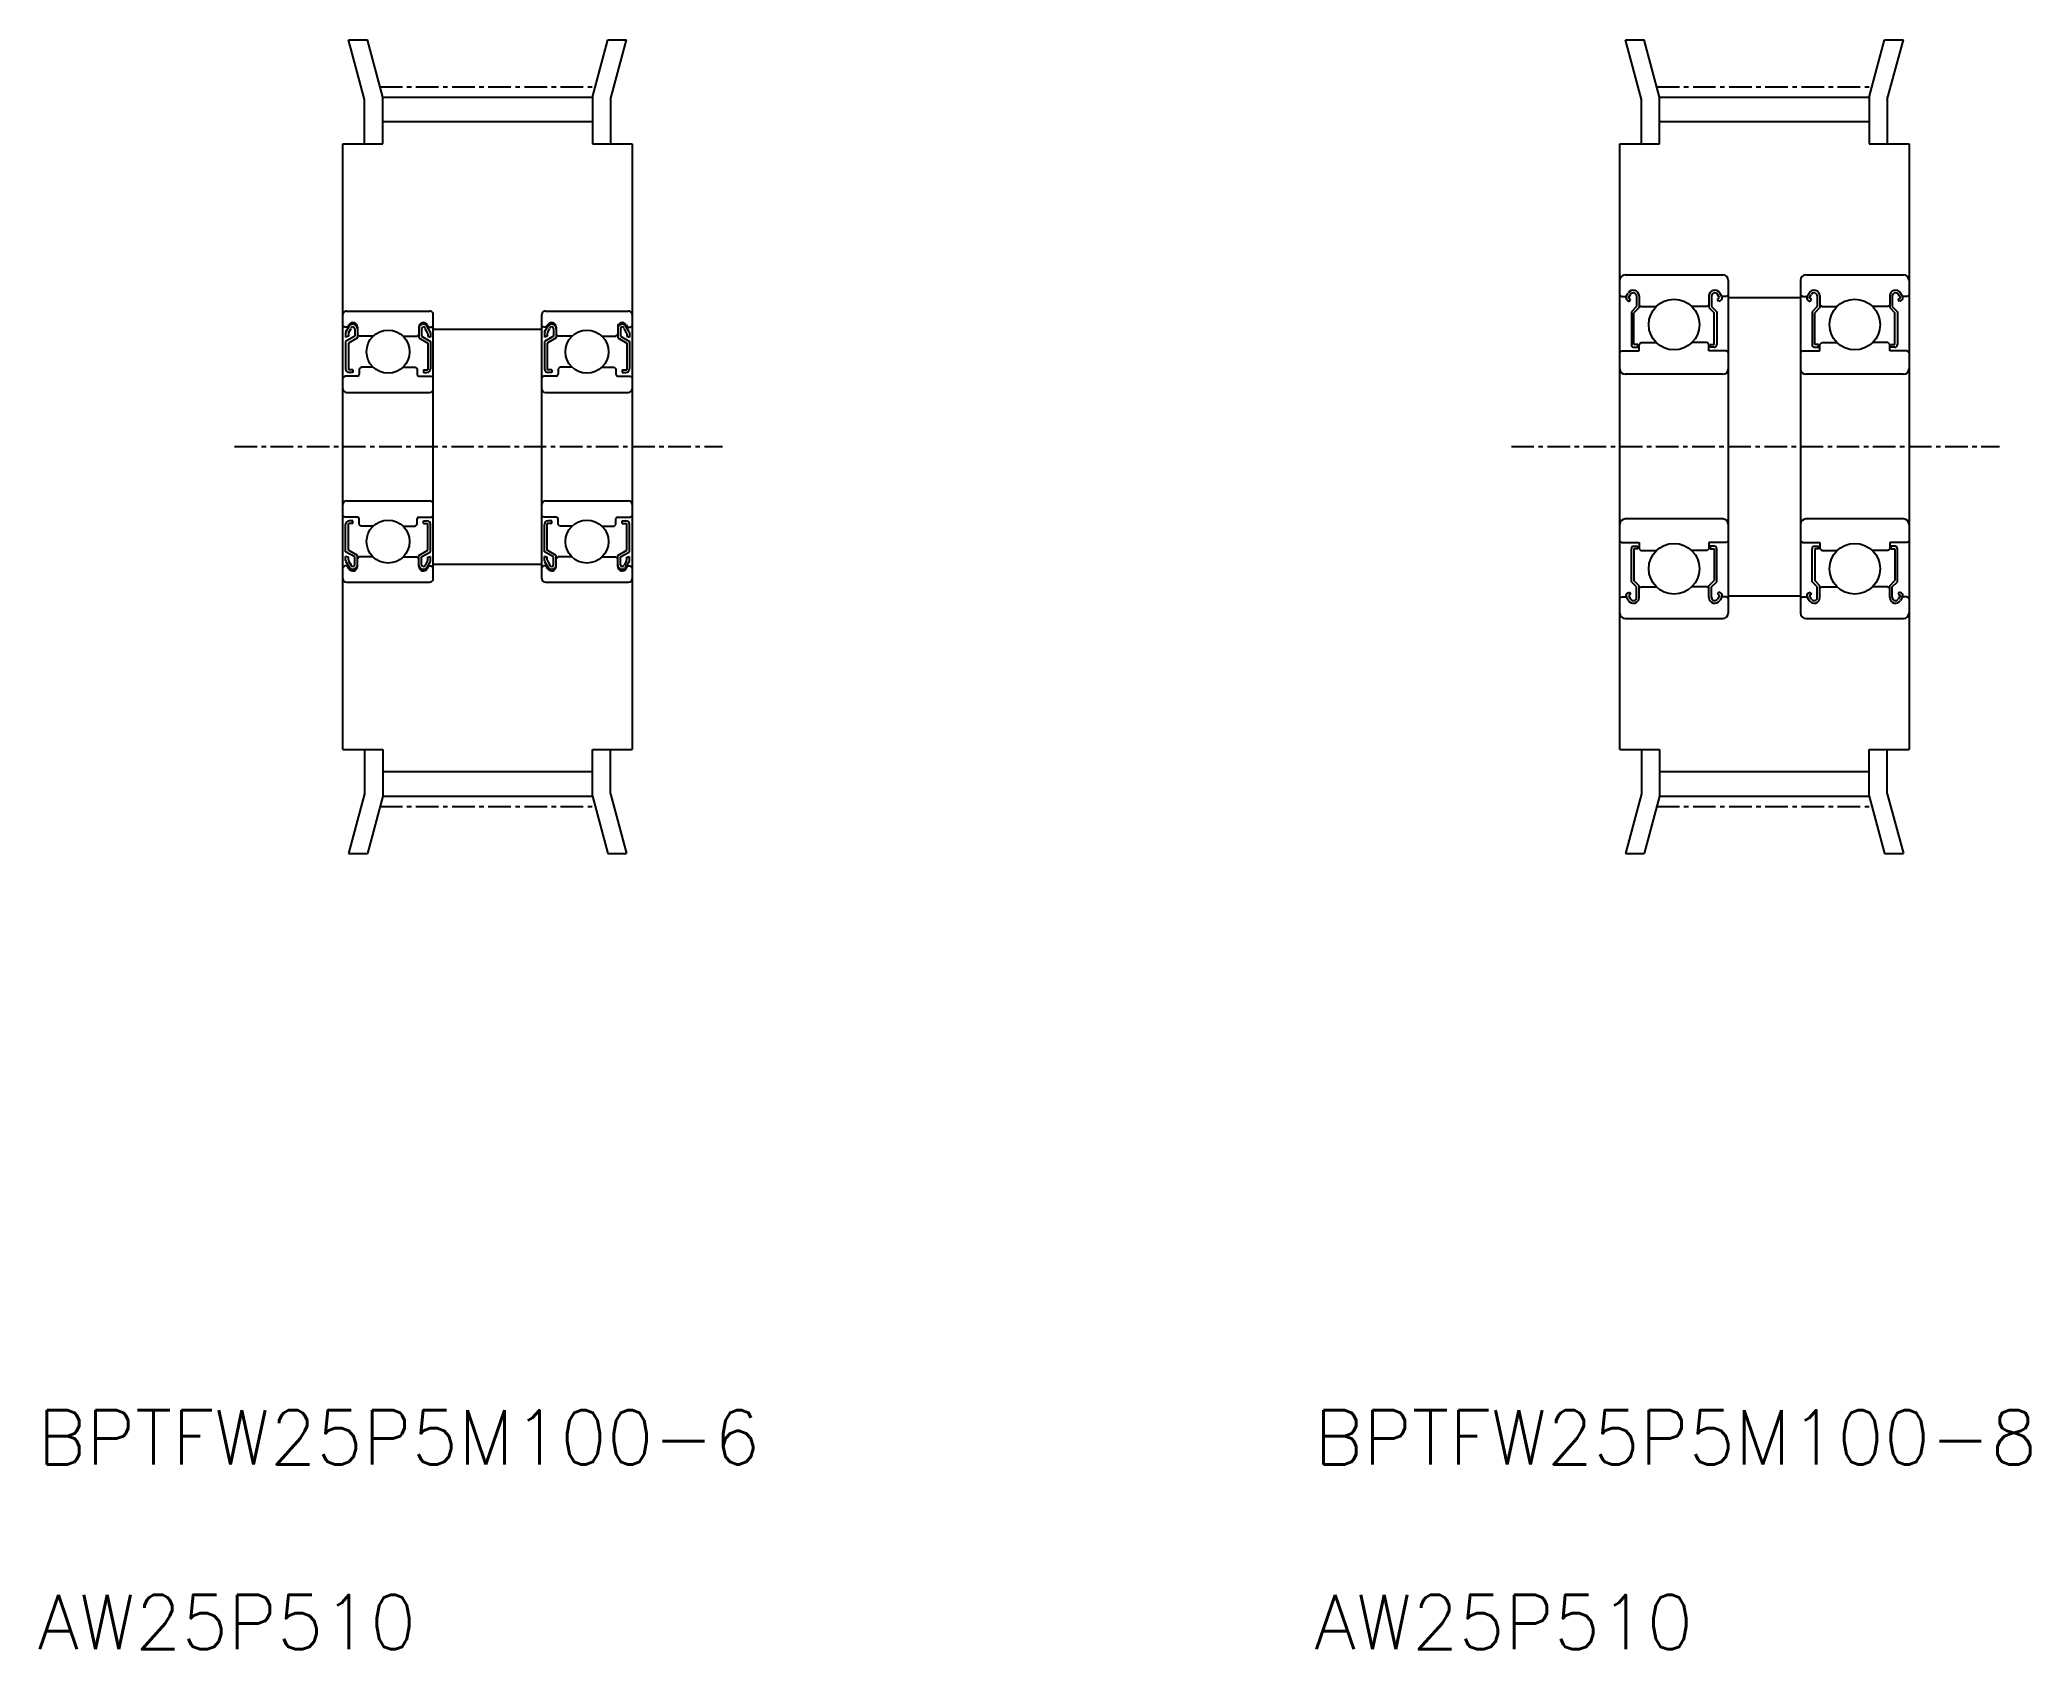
# Model space of a CAD drawing. Extents: x 22 to 132, y 0 to 89.
import ezdxf
from ezdxf.enums import TextEntityAlignment as Align

# ---------------------------------------------------------------- set-up
doc = ezdxf.new("R2010")
doc.units = 0
doc.linetypes.add('CENTER', pattern=[2, 1.25, -0.25, 0.25, -0.25])
doc.layers.get('0').update_dxf_attribs({"linetype": 'CONTINUOUS'})
doc.layers.add('CENTER', color=1, linetype='CONTINUOUS')
doc.styles.get("Standard").update_dxf_attribs({"font": 'txt.shx', "bigfont": 'bigfont.shx'})

msp = doc.modelspace()

# ---------------------------------------------------------------- linework, layer by layer
at = {"color": 7, "linetype": 'CONTINUOUS'}
for p, q in [((39.06, 89.31), (40.1, 89.31)), ((39.95, 86), (39.06, 89.31)), ((40.95, 86.13), (40.1, 89.31)), ((52.55, 86.13), (53.4, 89.31)), ((53.4, 89.31), (54.43, 89.31)), ((53.55, 86), (54.43, 89.31)), ((110.59, 86), (109.7, 89.31)), ((109.7, 89.31), (110.74, 89.31)), ((111.59, 86.13), (110.74, 89.31)), ((123.19, 86.13), (124.04, 89.31)), ((124.04, 89.31), (125.08, 89.31)), ((124.19, 86), (125.08, 89.31)), ((39.95, 83.56), (39.95, 86)), ((40.95, 83.56), (40.95, 86.13)), ((40.95, 86.13), (52.55, 86.13)), ((52.55, 86.13), (52.55, 83.56)), ((53.55, 86), (53.55, 83.56)), ((110.59, 83.56), (110.59, 86)), ((111.59, 86.13), (123.19, 86.13)), ((111.59, 83.56), (111.59, 86.13)), ((123.19, 86.13), (123.19, 83.56)), ((124.19, 86), (124.19, 83.56)), ((40.95, 84.78), (52.55, 84.78)), ((111.59, 84.78), (123.19, 84.78)), ((38.75, 83.56), (40.95, 83.56)), ((38.75, 50.06), (38.75, 83.56)), ((52.55, 83.56), (54.75, 83.56)), ((54.75, 83.56), (54.75, 50.06)), ((109.39, 50.06), (109.39, 83.56)), ((109.39, 83.56), (111.59, 83.56)), ((123.19, 83.56), (125.39, 83.56)), ((125.39, 83.56), (125.39, 50.06)), ((109.69, 76.31), (115.09, 76.31)), ((115.39, 76.01), (115.39, 57.61)), ((119.39, 76.01), (119.39, 57.61)), ((119.69, 76.31), (125.09, 76.31)), ((109.39, 75.21), (109.49, 75.11)), ((109.49, 75.11), (109.74, 75.11)), ((109.74, 75.11), (109.86, 75.3)), ((109.8, 74.91), (109.92, 74.84)), ((109.87, 75.03), (109.98, 75.23)), ((109.99, 74.96), (109.87, 75.03)), ((109.92, 74.84), (109.99, 74.96)), ((110.31, 75.14), (110.31, 74.56)), ((110.46, 75.14), (110.46, 74.5)), ((114.32, 75.14), (114.32, 74.5)), ((114.46, 75.14), (114.46, 74.56)), ((114.91, 75.03), (114.79, 75.23)), ((114.79, 74.96), (114.91, 75.03)), ((114.86, 74.84), (114.79, 74.96)), ((114.98, 74.91), (114.86, 74.84)), ((115.03, 75.11), (114.92, 75.3)), ((115.29, 75.11), (115.03, 75.11)), ((115.39, 75.21), (115.29, 75.11)), ((115.39, 75.06), (119.39, 75.06)), ((119.39, 75.21), (119.49, 75.11)), ((119.49, 75.11), (119.74, 75.11)), ((119.74, 75.11), (119.86, 75.3)), ((119.8, 74.91), (119.92, 74.84)), ((119.87, 75.03), (119.98, 75.23)), ((119.99, 74.96), (119.87, 75.03)), ((119.92, 74.84), (119.99, 74.96)), ((120.31, 75.14), (120.31, 74.56)), ((120.46, 75.14), (120.46, 74.5)), ((124.32, 75.14), (124.32, 74.5)), ((124.46, 75.14), (124.46, 74.56)), ((124.91, 75.03), (124.79, 75.23)), ((124.79, 74.96), (124.91, 75.03)), ((124.86, 74.84), (124.79, 74.96)), ((124.98, 74.91), (124.86, 74.84)), ((125.03, 75.11), (124.92, 75.3)), ((125.29, 75.11), (125.03, 75.11)), ((125.39, 75.21), (125.29, 75.11)), ((38.95, 74.31), (43.55, 74.31)), ((43.75, 59.51), (43.75, 74.11)), ((49.75, 59.51), (49.75, 74.11)), ((49.95, 74.31), (54.55, 74.31)), ((110.31, 74.56), (110.03, 74.27)), ((110.03, 74.27), (110.03, 72.45)), ((110.46, 74.5), (110.17, 74.21)), ((110.17, 72.45), (110.17, 74.21)), ((110.46, 74.66), (110.56, 74.56)), ((110.56, 74.56), (111.41, 74.56)), ((114.22, 74.56), (113.37, 74.56)), ((114.32, 74.66), (114.22, 74.56)), ((114.32, 74.5), (114.61, 74.21)), ((114.46, 74.56), (114.75, 74.27)), ((114.61, 72.45), (114.61, 74.21)), ((114.75, 74.27), (114.75, 72.45)), ((120.31, 74.56), (120.03, 74.27)), ((120.03, 74.27), (120.03, 72.45)), ((120.46, 74.5), (120.17, 74.21)), ((120.17, 72.45), (120.17, 74.21)), ((120.46, 74.66), (120.56, 74.56)), ((120.56, 74.56), (121.41, 74.56)), ((124.22, 74.56), (123.37, 74.56)), ((124.32, 74.66), (124.22, 74.56)), ((124.32, 74.5), (124.61, 74.21)), ((124.46, 74.56), (124.75, 74.27)), ((124.61, 72.45), (124.61, 74.21)), ((124.75, 74.27), (124.75, 72.45)), ((38.85, 73.41), (38.75, 73.51)), ((39, 73.41), (38.85, 73.41)), ((38.9, 73.1), (38.9, 72.87)), ((39.05, 72.92), (38.9, 72.87)), ((39.4, 72.91), (38.9, 72.62)), ((38.91, 73.15), (39.11, 73.49)), ((39.08, 73.55), (39, 73.41)), ((39.05, 73.06), (39.05, 72.92)), ((39.55, 72.82), (39.05, 72.53)), ((39.06, 73.11), (39.2, 73.35)), ((39.4, 73.33), (39.4, 72.91)), ((39.55, 73.42), (39.55, 73.01)), ((39.55, 73.33), (39.55, 72.82)), ((39.65, 72.91), (39.55, 73.01)), ((40.41, 72.91), (39.65, 72.91)), ((42.08, 72.91), (42.85, 72.91)), ((42.85, 72.91), (42.95, 73.01)), ((42.95, 73.42), (42.95, 73.01)), ((42.95, 73.33), (42.95, 72.82)), ((42.95, 72.82), (43.45, 72.53)), ((43.1, 73.33), (43.1, 72.91)), ((43.1, 72.91), (43.6, 72.62)), ((43.43, 73.11), (43.3, 73.35)), ((43.58, 73.15), (43.39, 73.49)), ((43.41, 73.55), (43.5, 73.41)), ((43.45, 73.06), (43.45, 72.92)), ((43.45, 72.92), (43.6, 72.87)), ((43.5, 73.41), (43.65, 73.41)), ((43.6, 73.1), (43.6, 72.87)), ((43.65, 73.41), (43.75, 73.51)), ((43.75, 73.31), (49.75, 73.31)), ((49.85, 73.41), (49.75, 73.51)), ((50, 73.41), (49.85, 73.41)), ((49.9, 73.1), (49.9, 72.87)), ((50.05, 72.92), (49.9, 72.87)), ((50.4, 72.91), (49.9, 72.62)), ((49.91, 73.15), (50.11, 73.49)), ((50.08, 73.55), (50, 73.41)), ((50.05, 73.06), (50.05, 72.92)), ((50.55, 72.82), (50.05, 72.53)), ((50.06, 73.11), (50.2, 73.35)), ((50.4, 73.33), (50.4, 72.91)), ((50.55, 73.42), (50.55, 73.01)), ((50.55, 73.33), (50.55, 72.82)), ((50.65, 72.91), (50.55, 73.01)), ((51.41, 72.91), (50.65, 72.91)), ((53.08, 72.91), (53.85, 72.91)), ((53.85, 72.91), (53.95, 73.01)), ((53.95, 73.42), (53.95, 73.01)), ((53.95, 73.33), (53.95, 72.82)), ((53.95, 72.82), (54.45, 72.53)), ((54.1, 73.33), (54.1, 72.91)), ((54.1, 72.91), (54.6, 72.62)), ((54.43, 73.11), (54.3, 73.35)), ((54.58, 73.15), (54.39, 73.49)), ((54.41, 73.55), (54.5, 73.41)), ((54.45, 73.06), (54.45, 72.92)), ((54.45, 72.92), (54.6, 72.87)), ((54.5, 73.41), (54.65, 73.41)), ((54.6, 73.1), (54.6, 72.87)), ((54.65, 73.41), (54.75, 73.51)), ((115.39, 73.71), (115.39, 73.71)), ((125.39, 73.71), (125.39, 73.71)), ((38.9, 72.62), (38.9, 71.11)), ((39.05, 72.53), (39.05, 71.06)), ((43.45, 72.53), (43.45, 71.06)), ((43.6, 72.62), (43.6, 71.11)), ((49.9, 72.62), (49.9, 71.11)), ((50.05, 72.53), (50.05, 71.06)), ((54.45, 72.53), (54.45, 71.06)), ((54.6, 72.62), (54.6, 71.11)), ((109.39, 72.01), (109.49, 72.11)), ((109.49, 72.11), (110.46, 72.11)), ((110.38, 72.45), (110.17, 72.45)), ((110.17, 72.31), (110.38, 72.31)), ((110.38, 72.31), (110.38, 72.45)), ((110.46, 72.46), (110.56, 72.56)), ((110.46, 72.11), (110.46, 72.46)), ((110.56, 72.56), (111.41, 72.56)), ((114.22, 72.56), (113.37, 72.56)), ((114.32, 72.46), (114.22, 72.56)), ((114.32, 72.11), (114.32, 72.46)), ((115.29, 72.11), (114.32, 72.11)), ((114.39, 72.31), (114.39, 72.45)), ((114.39, 72.45), (114.61, 72.45)), ((114.61, 72.31), (114.39, 72.31)), ((115.39, 72.01), (115.29, 72.11)), ((119.39, 72.01), (119.49, 72.11)), ((119.49, 72.11), (120.46, 72.11)), ((120.38, 72.45), (120.17, 72.45)), ((120.17, 72.31), (120.38, 72.31)), ((120.38, 72.31), (120.38, 72.45)), ((120.46, 72.46), (120.56, 72.56)), ((120.46, 72.11), (120.46, 72.46)), ((120.56, 72.56), (121.41, 72.56)), ((124.22, 72.56), (123.37, 72.56)), ((124.32, 72.46), (124.22, 72.56)), ((124.32, 72.11), (124.32, 72.46)), ((125.29, 72.11), (124.32, 72.11)), ((124.39, 72.31), (124.39, 72.45)), ((124.39, 72.45), (124.61, 72.45)), ((124.61, 72.31), (124.39, 72.31)), ((125.39, 72.01), (125.29, 72.11)), ((38.85, 70.71), (38.75, 70.61)), ((39.55, 70.71), (38.85, 70.71)), ((39.3, 71.06), (39.05, 71.06)), ((39.3, 70.91), (39.1, 70.91)), ((39.3, 71.06), (39.3, 70.91)), ((39.75, 71.21), (39.65, 71.11)), ((39.65, 71.11), (39.65, 70.81)), ((40.41, 71.21), (39.75, 71.21)), ((42.08, 71.21), (42.75, 71.21)), ((42.75, 71.21), (42.85, 71.11)), ((42.85, 71.11), (42.85, 70.81)), ((42.95, 70.71), (43.65, 70.71)), ((43.2, 71.06), (43.45, 71.06)), ((43.2, 71.06), (43.2, 70.91)), ((43.2, 70.91), (43.4, 70.91)), ((43.65, 70.71), (43.75, 70.61)), ((49.85, 70.71), (49.75, 70.61)), ((50.55, 70.71), (49.85, 70.71)), ((50.3, 71.06), (50.05, 71.06)), ((50.3, 70.91), (50.1, 70.91)), ((50.3, 71.06), (50.3, 70.91)), ((50.75, 71.21), (50.65, 71.11)), ((50.65, 71.11), (50.65, 70.81)), ((51.41, 71.21), (50.75, 71.21)), ((53.08, 71.21), (53.75, 71.21)), ((53.75, 71.21), (53.85, 71.11)), ((53.85, 71.11), (53.85, 70.81)), ((53.95, 70.71), (54.65, 70.71)), ((54.2, 71.06), (54.2, 70.91)), ((54.2, 71.06), (54.45, 71.06)), ((54.2, 70.91), (54.4, 70.91)), ((54.65, 70.71), (54.75, 70.61)), ((115.09, 70.81), (109.69, 70.81)), ((115.39, 71.41), (115.39, 71.41)), ((125.09, 70.81), (119.69, 70.81)), ((125.39, 71.41), (125.39, 71.41)), ((38.75, 70.46), (38.75, 70.46)), ((38.95, 69.81), (43.55, 69.81)), ((49.75, 70.46), (49.75, 70.46)), ((49.95, 69.81), (54.55, 69.81)), ((38.75, 68.63), (38.75, 68.63)), ((49.75, 68.63), (49.75, 68.63)), ((38.85, 62.91), (38.75, 63.01)), ((39.55, 62.91), (38.85, 62.91)), ((38.95, 63.81), (43.55, 63.81)), ((39.65, 62.51), (39.65, 62.81)), ((42.85, 62.51), (42.85, 62.81)), ((42.95, 62.91), (43.65, 62.91)), ((43.65, 62.91), (43.75, 63.01)), ((49.85, 62.91), (49.75, 63.01)), ((50.55, 62.91), (49.85, 62.91)), ((49.95, 63.81), (54.55, 63.81)), ((50.65, 62.51), (50.65, 62.81)), ((53.85, 62.51), (53.85, 62.81)), ((53.95, 62.91), (54.65, 62.91)), ((54.65, 62.91), (54.75, 63.01)), ((115.09, 62.81), (109.69, 62.81)), ((125.09, 62.81), (119.69, 62.81)), ((38.9, 60.99), (38.9, 62.51)), ((39.05, 61.08), (39.05, 62.56)), ((39.3, 62.56), (39.05, 62.56)), ((39.3, 62.71), (39.1, 62.71)), ((39.3, 62.56), (39.3, 62.71)), ((39.75, 62.41), (39.65, 62.51)), ((40.41, 62.41), (39.75, 62.41)), ((42.08, 62.41), (42.75, 62.41)), ((42.75, 62.41), (42.85, 62.51)), ((43.2, 62.71), (43.4, 62.71)), ((43.2, 62.56), (43.2, 62.71)), ((43.2, 62.56), (43.45, 62.56)), ((43.45, 61.08), (43.45, 62.56)), ((43.6, 60.99), (43.6, 62.51)), ((49.9, 60.99), (49.9, 62.51)), ((50.3, 62.56), (50.05, 62.56)), ((50.05, 61.08), (50.05, 62.56)), ((50.3, 62.71), (50.1, 62.71)), ((50.3, 62.56), (50.3, 62.71)), ((50.75, 62.41), (50.65, 62.51)), ((51.41, 62.41), (50.75, 62.41)), ((53.08, 62.41), (53.75, 62.41)), ((53.75, 62.41), (53.85, 62.51)), ((54.2, 62.56), (54.2, 62.71)), ((54.2, 62.71), (54.4, 62.71)), ((54.2, 62.56), (54.45, 62.56)), ((54.45, 61.08), (54.45, 62.56)), ((54.6, 60.99), (54.6, 62.51)), ((39.4, 60.71), (38.9, 60.99)), ((39.05, 60.69), (38.9, 60.74)), ((38.9, 60.51), (38.9, 60.74)), ((39.55, 60.79), (39.05, 61.08)), ((39.05, 60.55), (39.05, 60.69)), ((39.4, 60.28), (39.4, 60.71)), ((39.55, 60.28), (39.55, 60.79)), ((39.65, 60.71), (39.55, 60.61)), ((39.55, 60.19), (39.55, 60.61)), ((40.41, 60.71), (39.65, 60.71)), ((42.08, 60.71), (42.85, 60.71)), ((42.85, 60.71), (42.95, 60.61)), ((42.95, 60.79), (43.45, 61.08)), ((42.95, 60.28), (42.95, 60.79)), ((42.95, 60.19), (42.95, 60.61)), ((43.1, 60.71), (43.6, 60.99)), ((43.1, 60.28), (43.1, 60.71)), ((43.45, 60.69), (43.6, 60.74)), ((43.45, 60.55), (43.45, 60.69)), ((43.6, 60.51), (43.6, 60.74)), ((50.4, 60.71), (49.9, 60.99)), ((49.9, 60.51), (49.9, 60.74)), ((50.05, 60.69), (49.9, 60.74)), ((50.55, 60.79), (50.05, 61.08)), ((50.05, 60.55), (50.05, 60.69)), ((50.4, 60.28), (50.4, 60.71)), ((50.55, 60.28), (50.55, 60.79)), ((50.65, 60.71), (50.55, 60.61)), ((50.55, 60.19), (50.55, 60.61)), ((51.41, 60.71), (50.65, 60.71)), ((53.08, 60.71), (53.85, 60.71)), ((53.85, 60.71), (53.95, 60.61)), ((53.95, 60.79), (54.45, 61.08)), ((53.95, 60.28), (53.95, 60.79)), ((53.95, 60.19), (53.95, 60.61)), ((54.1, 60.71), (54.6, 60.99)), ((54.1, 60.28), (54.1, 60.71)), ((54.45, 60.69), (54.6, 60.74)), ((54.45, 60.55), (54.45, 60.69)), ((54.6, 60.51), (54.6, 60.74)), ((109.39, 61.61), (109.49, 61.51)), ((109.49, 61.51), (110.46, 61.51)), ((110.03, 59.34), (110.03, 61.16)), ((110.17, 61.31), (110.38, 61.31)), ((110.38, 61.16), (110.17, 61.16)), ((110.17, 61.16), (110.17, 59.4)), ((110.38, 61.31), (110.38, 61.16)), ((110.46, 61.51), (110.46, 61.16)), ((110.46, 61.16), (110.56, 61.06)), ((110.56, 61.06), (111.41, 61.06)), ((114.22, 61.06), (113.37, 61.06)), ((114.32, 61.16), (114.22, 61.06)), ((115.29, 61.51), (114.32, 61.51)), ((114.32, 61.51), (114.32, 61.16)), ((114.61, 61.31), (114.39, 61.31)), ((114.39, 61.31), (114.39, 61.16)), ((114.39, 61.16), (114.61, 61.16)), ((114.61, 61.16), (114.61, 59.4)), ((114.75, 59.34), (114.75, 61.16)), ((115.39, 61.61), (115.29, 61.51)), ((119.39, 61.61), (119.49, 61.51)), ((119.49, 61.51), (120.46, 61.51)), ((120.03, 59.34), (120.03, 61.16)), ((120.17, 61.31), (120.38, 61.31)), ((120.38, 61.16), (120.17, 61.16)), ((120.17, 61.16), (120.17, 59.4)), ((120.38, 61.31), (120.38, 61.16)), ((120.46, 61.51), (120.46, 61.16)), ((120.46, 61.16), (120.56, 61.06)), ((120.56, 61.06), (121.41, 61.06)), ((124.22, 61.06), (123.37, 61.06)), ((124.32, 61.16), (124.22, 61.06)), ((125.29, 61.51), (124.32, 61.51)), ((124.32, 61.51), (124.32, 61.16)), ((124.61, 61.31), (124.39, 61.31)), ((124.39, 61.31), (124.39, 61.16)), ((124.39, 61.16), (124.61, 61.16)), ((124.61, 61.16), (124.61, 59.4)), ((124.75, 59.34), (124.75, 61.16)), ((125.39, 61.61), (125.29, 61.51)), ((38.85, 60.21), (38.75, 60.11)), ((39, 60.21), (38.85, 60.21)), ((38.91, 60.46), (39.11, 60.12)), ((39.08, 60.06), (39, 60.21)), ((39.06, 60.5), (39.2, 60.26)), ((43.43, 60.5), (43.3, 60.26)), ((43.58, 60.46), (43.39, 60.12)), ((43.41, 60.06), (43.5, 60.21)), ((43.5, 60.21), (43.65, 60.21)), ((43.65, 60.21), (43.75, 60.11)), ((43.75, 60.31), (49.75, 60.31)), ((49.85, 60.21), (49.75, 60.11)), ((50, 60.21), (49.85, 60.21)), ((49.91, 60.46), (50.11, 60.12)), ((50.08, 60.06), (50, 60.21)), ((50.06, 60.5), (50.2, 60.26)), ((54.43, 60.5), (54.3, 60.26)), ((54.58, 60.46), (54.39, 60.12)), ((54.41, 60.06), (54.5, 60.21)), ((54.5, 60.21), (54.65, 60.21)), ((54.65, 60.21), (54.75, 60.11)), ((38.95, 59.31), (43.55, 59.31)), ((49.95, 59.31), (54.55, 59.31)), ((109.39, 58.41), (109.49, 58.51)), ((109.49, 58.51), (109.74, 58.51)), ((109.74, 58.51), (109.86, 58.31)), ((109.8, 58.7), (109.92, 58.77)), ((109.99, 58.65), (109.87, 58.58)), ((109.87, 58.58), (109.98, 58.38)), ((109.92, 58.77), (109.99, 58.65)), ((110.31, 59.06), (110.03, 59.34)), ((110.46, 59.11), (110.17, 59.4)), ((110.31, 58.47), (110.31, 59.06)), ((110.46, 58.47), (110.46, 59.11)), ((110.46, 58.96), (110.56, 59.06)), ((110.56, 59.06), (111.41, 59.06)), ((114.22, 59.06), (113.37, 59.06)), ((114.32, 58.96), (114.22, 59.06)), ((114.32, 59.11), (114.61, 59.4)), ((114.32, 58.47), (114.32, 59.11)), ((114.46, 59.06), (114.75, 59.34)), ((114.46, 58.47), (114.46, 59.06)), ((114.86, 58.77), (114.79, 58.65)), ((114.79, 58.65), (114.91, 58.58)), ((114.91, 58.58), (114.79, 58.38)), ((114.98, 58.7), (114.86, 58.77)), ((115.03, 58.51), (114.92, 58.31)), ((115.29, 58.51), (115.03, 58.51)), ((115.39, 58.41), (115.29, 58.51)), ((115.39, 58.56), (119.39, 58.56)), ((119.39, 58.41), (119.49, 58.51)), ((119.49, 58.51), (119.74, 58.51)), ((119.74, 58.51), (119.86, 58.31)), ((119.8, 58.7), (119.92, 58.77)), ((119.99, 58.65), (119.87, 58.58)), ((119.87, 58.58), (119.98, 58.38)), ((119.92, 58.77), (119.99, 58.65)), ((120.31, 59.06), (120.03, 59.34)), ((120.46, 59.11), (120.17, 59.4)), ((120.31, 58.47), (120.31, 59.06)), ((120.46, 58.47), (120.46, 59.11)), ((120.46, 58.96), (120.56, 59.06)), ((120.56, 59.06), (121.41, 59.06)), ((124.22, 59.06), (123.37, 59.06)), ((124.32, 58.96), (124.22, 59.06)), ((124.32, 59.11), (124.61, 59.4)), ((124.32, 58.47), (124.32, 59.11)), ((124.46, 59.06), (124.75, 59.34)), ((124.46, 58.47), (124.46, 59.06)), ((124.86, 58.77), (124.79, 58.65)), ((124.79, 58.65), (124.91, 58.58)), ((124.91, 58.58), (124.79, 58.38)), ((124.98, 58.7), (124.86, 58.77)), ((125.03, 58.51), (124.92, 58.31)), ((125.29, 58.51), (125.03, 58.51)), ((125.39, 58.41), (125.29, 58.51)), ((109.69, 57.31), (115.09, 57.31)), ((119.69, 57.31), (125.09, 57.31)), ((38.75, 50.06), (40.95, 50.06)), ((39.95, 50.06), (39.95, 47.61)), ((40.95, 50.06), (40.95, 47.48)), ((52.55, 50.06), (54.75, 50.06)), ((52.55, 47.48), (52.55, 50.06)), ((53.55, 47.61), (53.55, 50.06)), ((109.39, 50.06), (111.59, 50.06)), ((110.59, 50.06), (110.59, 47.61)), ((111.59, 50.06), (111.59, 47.48)), ((123.19, 47.48), (123.19, 50.06)), ((123.19, 50.06), (125.39, 50.06)), ((124.19, 47.61), (124.19, 50.06)), ((40.95, 48.84), (52.55, 48.84)), ((111.59, 48.84), (123.19, 48.84)), ((39.95, 47.61), (39.06, 44.31)), ((40.95, 47.48), (40.1, 44.31)), ((40.95, 47.48), (52.55, 47.48)), ((52.55, 47.48), (53.4, 44.31)), ((53.55, 47.61), (54.43, 44.31)), ((110.59, 47.61), (109.7, 44.31)), ((111.59, 47.48), (110.74, 44.31)), ((111.59, 47.48), (123.19, 47.48)), ((123.19, 47.48), (124.04, 44.31)), ((124.19, 47.61), (125.08, 44.31)), ((39.06, 44.31), (40.1, 44.31)), ((53.4, 44.31), (54.43, 44.31)), ((109.7, 44.31), (110.74, 44.31)), ((124.04, 44.31), (125.08, 44.31))]:
    msp.add_line(p, q, dxfattribs=at)
for centre, radius in [((112.39, 73.56), 1.4), ((122.39, 73.56), 1.4), ((41.25, 72.06), 1.19), ((52.25, 72.06), 1.19), ((41.25, 61.56), 1.19), ((52.25, 61.56), 1.19), ((112.39, 60.06), 1.4), ((122.39, 60.06), 1.4)]:
    msp.add_circle(centre, radius, dxfattribs=at)
for centre, radius, start, end in [((109.69, 76.01), 0.3, 90, 180), ((115.09, 76.01), 0.3, 0, 90), ((119.69, 76.01), 0.3, 90, 180), ((125.09, 76.01), 0.3, 0, 90), ((109.87, 75.03), 0.142, 149.9903, 240.0019), ((110.14, 75.14), 0.319, 0, 150.0003), ((110.14, 75.14), 0.177, 0, 150.0032), ((114.64, 75.14), 0.319, 29.9997, 180), ((114.64, 75.14), 0.177, 29.9968, 180), ((114.91, 75.03), 0.142, 299.9981, 30.0097), ((119.87, 75.03), 0.142, 149.9903, 240.0019), ((120.14, 75.14), 0.319, 0, 150.0003), ((120.14, 75.14), 0.177, 0, 150.0032), ((124.64, 75.14), 0.319, 29.9997, 180), ((124.64, 75.14), 0.177, 29.9968, 180), ((124.91, 75.03), 0.142, 299.9981, 30.0097), ((38.95, 74.11), 0.2, 90, 180), ((43.55, 74.11), 0.2, 0, 90), ((49.95, 74.11), 0.2, 90, 180), ((54.55, 74.11), 0.2, 0, 90), ((39, 73.1), 0.1, 150.0003, 180.0006), ((39.15, 73.06), 0.1, 150.0003, 180.0006), ((39.3, 73.42), 0.25, 359.9996, 150.0002), ((39.3, 73.33), 0.25, 0, 139.1944), ((39.3, 73.33), 0.1, 0, 167.1249), ((43.2, 73.42), 0.25, 29.9998, 180.0004), ((43.2, 73.33), 0.25, 40.8056, 180), ((43.2, 73.33), 0.1, 12.8751, 180), ((43.35, 73.06), 0.1, 359.9994, 29.9997), ((43.5, 73.1), 0.1, 359.9994, 29.9997), ((50, 73.1), 0.1, 150.0003, 180.0006), ((50.15, 73.06), 0.1, 150.0003, 180.0006), ((50.3, 73.42), 0.25, 359.9996, 150.0002), ((50.3, 73.33), 0.25, 0, 139.1944), ((50.3, 73.33), 0.1, 0, 167.1249), ((54.2, 73.42), 0.25, 29.9998, 180.0004), ((54.2, 73.33), 0.25, 40.8056, 180), ((54.2, 73.33), 0.1, 12.8751, 180), ((54.35, 73.06), 0.1, 359.9994, 29.9997), ((54.5, 73.1), 0.1, 359.9994, 29.9997), ((110.17, 72.45), 0.142, 180.0001, 270), ((114.61, 72.45), 0.142, 270, 359.9999), ((120.17, 72.45), 0.142, 180.0001, 270), ((124.61, 72.45), 0.142, 270, 359.9999), ((39.1, 71.11), 0.2, 180.0003, 270.0003), ((39.55, 70.81), 0.1, 270.0006, 0), ((42.95, 70.81), 0.1, 180, 269.9994), ((43.4, 71.11), 0.2, 269.9997, 359.9997), ((50.1, 71.11), 0.2, 180.0003, 270.0003), ((50.55, 70.81), 0.1, 270.0006, 0), ((53.95, 70.81), 0.1, 180, 269.9994), ((54.4, 71.11), 0.2, 269.9997, 359.9997), ((109.69, 71.11), 0.3, 180, 270), ((115.09, 71.11), 0.3, 270, 0), ((119.69, 71.11), 0.3, 180, 270), ((125.09, 71.11), 0.3, 270, 0), ((38.95, 70.01), 0.2, 180, 270), ((43.55, 70.01), 0.2, 270, 0), ((49.95, 70.01), 0.2, 180, 270), ((54.55, 70.01), 0.2, 270, 0), ((38.95, 63.61), 0.2, 90, 180), ((39.55, 62.81), 0.1, 0, 89.9994), ((42.95, 62.81), 0.1, 90.0006, 180), ((43.55, 63.61), 0.2, 0, 90), ((49.95, 63.61), 0.2, 90, 180), ((50.55, 62.81), 0.1, 0, 89.9994), ((53.95, 62.81), 0.1, 90.0006, 180), ((54.55, 63.61), 0.2, 0, 90), ((109.69, 62.51), 0.3, 90, 180), ((115.09, 62.51), 0.3, 0, 90), ((119.69, 62.51), 0.3, 90, 180), ((125.09, 62.51), 0.3, 0, 90), ((39.1, 62.51), 0.2, 89.9997, 179.9997), ((43.4, 62.51), 0.2, 0.0003, 90.0003), ((50.1, 62.51), 0.2, 89.9997, 179.9997), ((54.4, 62.51), 0.2, 0.0003, 90.0003), ((110.17, 61.16), 0.142, 90, 179.9999), ((114.61, 61.16), 0.142, 0.0001, 90), ((120.17, 61.16), 0.142, 90, 179.9999), ((124.61, 61.16), 0.142, 0.0001, 90), ((38.95, 59.51), 0.2, 180, 270), ((39, 60.51), 0.1, 179.9994, 209.9997), ((39.15, 60.55), 0.1, 179.9994, 209.9997), ((39.3, 60.19), 0.25, 209.9998, 0.0004), ((39.3, 60.28), 0.25, 220.8056, 0), ((39.3, 60.28), 0.1, 192.8751, 0), ((43.2, 60.28), 0.25, 180, 319.1944), ((43.2, 60.19), 0.25, 179.9996, 330.0002), ((43.2, 60.28), 0.1, 180, 347.1249), ((43.35, 60.55), 0.1, 330.0003, 0.0006), ((43.55, 59.51), 0.2, 270, 0), ((43.5, 60.51), 0.1, 330.0003, 0.0006), ((49.95, 59.51), 0.2, 180, 270), ((50, 60.51), 0.1, 179.9994, 209.9997), ((50.15, 60.55), 0.1, 179.9994, 209.9997), ((50.3, 60.19), 0.25, 209.9998, 0.0004), ((50.3, 60.28), 0.25, 220.8056, 0), ((50.3, 60.28), 0.1, 192.8751, 0), ((54.2, 60.28), 0.25, 180, 319.1944), ((54.2, 60.19), 0.25, 179.9996, 330.0002), ((54.2, 60.28), 0.1, 180, 347.1249), ((54.35, 60.55), 0.1, 330.0003, 0.0006), ((54.55, 59.51), 0.2, 270, 0), ((54.5, 60.51), 0.1, 330.0003, 0.0006), ((109.87, 58.58), 0.142, 119.9981, 210.0097), ((110.14, 58.47), 0.319, 209.9997, 0), ((110.14, 58.47), 0.177, 209.9968, 0), ((114.64, 58.47), 0.319, 180, 330.0003), ((114.64, 58.47), 0.177, 180, 330.0032), ((114.91, 58.58), 0.142, 329.9903, 60.0019), ((119.87, 58.58), 0.142, 119.9981, 210.0097), ((120.14, 58.47), 0.319, 209.9997, 0), ((120.14, 58.47), 0.177, 209.9968, 0), ((124.64, 58.47), 0.319, 180, 330.0003), ((124.64, 58.47), 0.177, 180, 330.0032), ((124.91, 58.58), 0.142, 329.9903, 60.0019), ((109.69, 57.61), 0.3, 180, 270), ((115.09, 57.61), 0.3, 270, 0), ((119.69, 57.61), 0.3, 180, 270), ((125.09, 57.61), 0.3, 270, 0)]:
    msp.add_arc(centre, radius, start, end, dxfattribs=at)
at = {"layer": 'CENTER', "color": 1, "linetype": 'CENTER'}
for p, q in [((40.79, 86.7), (52.7, 86.7)), ((111.44, 86.7), (123.34, 86.7)), ((32.75, 66.81), (59.75, 66.81)), ((103.39, 66.81), (130.39, 66.81)), ((40.79, 46.91), (52.7, 46.91)), ((111.44, 46.91), (123.34, 46.91))]:
    msp.add_line(p, q, dxfattribs=at)

# ---------------------------------------------------------------- texts
at = {"color": 7, "linetype": 'CONTINUOUS'}
for s, p in [('BPTFW25P5M100-6', (21.85, 9.63)), ('BPTFW25P5M100-8', (92.49, 9.63)), ('AW25P510', (21.85, -0.59)), ('AW25P510', (92.49, -0.59))]:
    msp.add_text(s, height=3, dxfattribs=at).set_placement(p, align=Align.BOTTOM_LEFT)

doc.saveas('drawing.dxf')
